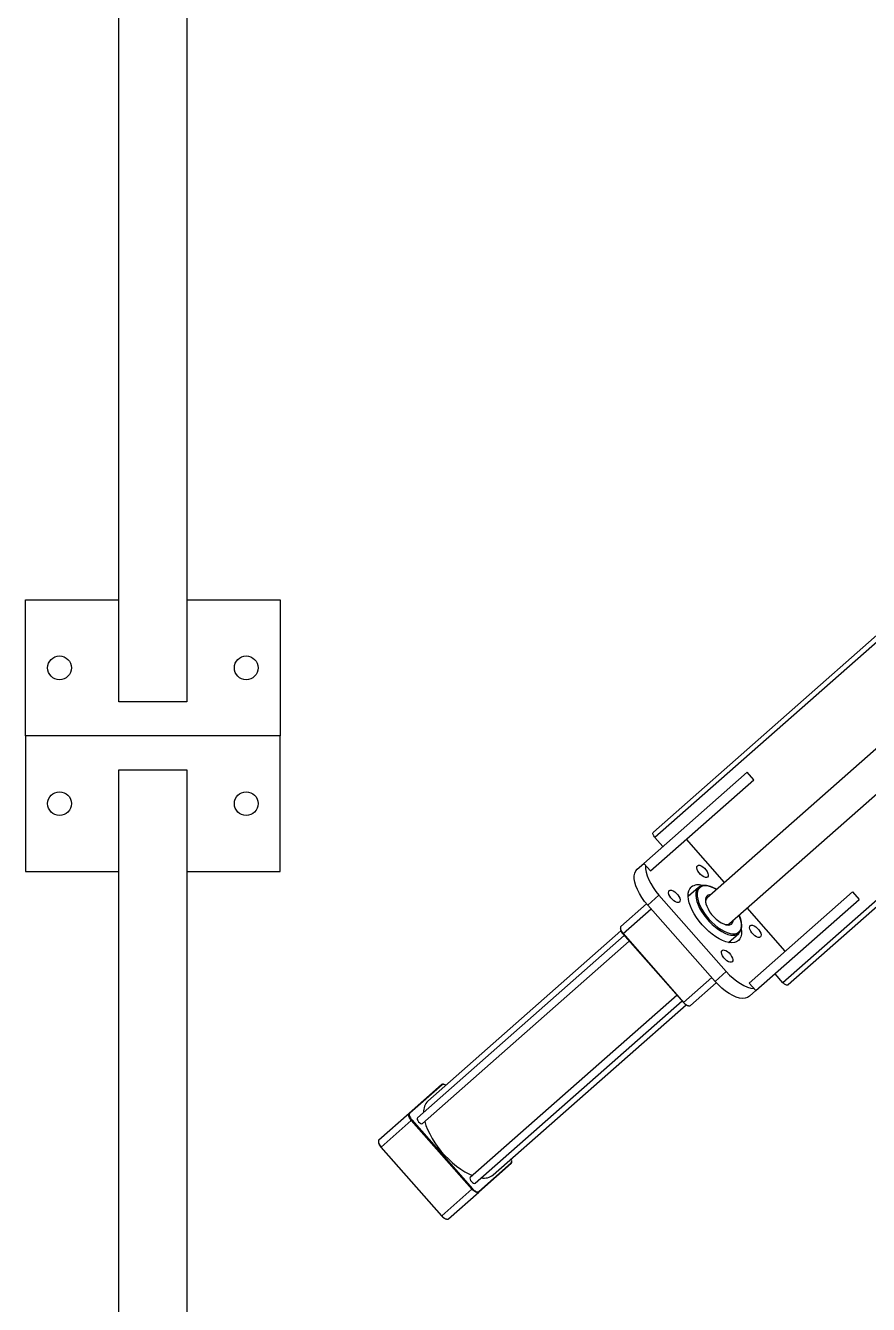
# Model space of a CAD drawing. Header units: millimetres. Extents: x 163705 to 1616509, y 81827 to 302547.
# Drawn here: x 223664 to 224160, y 152310 to 153063 of the extents above; entities that cross this region are included whole.
import ezdxf

# ---------------------------------------------------------------- set-up
doc = ezdxf.new("R2010")
doc.units = ezdxf.units.MM
doc.header["$LTSCALE"] = 10

# ---------------------------------------------------------------- blocks, each defined once
blk = doc.blocks.new('A$C9a6fd652')
for points in [[(80, 55), (80, 0), (0, 0), (0, 150), (80, 150), (80, 95)], [(1460, 55), (1460, 0), (1540, 0), (1540, 150), (1460, 150), (1460, 95)]]:
    blk.add_lwpolyline(points)
blk.add_lwpolyline([(20, 95), (1520, 95), (1520, 55), (20, 55)], close=True)
for centre in [(40, 130), (1500, 130), (40, 20), (1500, 20)]:
    blk.add_circle(centre, 7)
blk = doc.blocks.new('G$C2612153E')
at = {"lineweight": 25}
for p, q in [((1407.11, 6295.2), (1447.61, 6330.91)), ((1447.7, 6330.82), (1407.2, 6295.1)), ((1447.61, 6330.91), (1447.7, 6330.82)), ((1447.7, 6330.82), (1463.39, 6313.03)), ((1450.81, 6332.4), (1450.5, 6332.37)), ((1451.94, 6332.05), (1467.63, 6314.26)), ((1467.63, 6314.26), (1467.58, 6313.86)), ((1484.42, 6294.77), (1467.58, 6313.86)), ((1467.63, 6314.26), (1484.47, 6295.17)), ((1422.89, 6277.31), (1463.39, 6313.03)), ((1463.66, 6312.72), (1423.16, 6277.01)), ((1461.59, 6306.38), (1569.01, 6184.57)), ((1463.66, 6312.72), (1463.39, 6313.03)), ((1572.38, 6187.55), (1464.96, 6309.35)), ((1575.01, 6189.49), (1474.73, 6303.19)), ((1405.31, 6292.52), (1405.24, 6292.21)), ((1407.11, 6295.2), (1407.2, 6295.1)), ((1407.2, 6295.1), (1422.89, 6277.31)), ((1484.47, 6295.17), (1484.42, 6294.77)), ((1484.61, 6293.69), (1484.67, 6294)), ((1405.44, 6291.04), (1421.13, 6273.25)), ((1423.16, 6277.01), (1422.89, 6277.31)), ((1537.13, 6156.46), (1429.71, 6278.26)), ((1437.97, 6254.16), (1421.13, 6273.25)), ((1421.53, 6273.25), (1421.13, 6273.25)), ((1421.53, 6273.25), (1438.37, 6254.16)), ((1426.34, 6275.29), (1533.76, 6153.48)), ((1431.23, 6264.83), (1531.51, 6151.13)), ((1438.37, 6254.16), (1437.97, 6254.16)), ((1439.1, 6253.81), (1439.42, 6253.84)), ((1532.82, 6152.66), (1573.32, 6188.37)), ((1573.4, 6188.28), (1532.9, 6152.56)), ((1573.4, 6188.28), (1573.32, 6188.37)), ((1573.4, 6188.28), (1587.99, 6171.74)), ((1576.52, 6189.86), (1576.2, 6189.83)), ((1577.65, 6189.51), (1591, 6174.38)), ((1611.48, 6179.88), (1614.82, 6176.1)), ((1590.24, 6173.73), (1545.24, 6134.04)), ((1589.86, 6175.67), (1589.88, 6175.65)), ((1596.07, 6167.11), (1590.24, 6173.73)), ((1610.32, 6172.13), (1614.82, 6176.1)), ((1610.32, 6172.13), (1664.02, 6111.23)), ((1614.82, 6176.1), (1668.52, 6115.2)), ((1551.07, 6127.43), (1596.07, 6167.11)), ((1624.77, 6164.81), (1630.02, 6169.44)), ((1763.93, 6017.6), (1630.02, 6169.44)), ((1766.71, 6018.99), (1633.21, 6170.36)), ((1531.01, 6149.98), (1530.95, 6149.67)), ((1531.15, 6148.5), (1544.5, 6133.37)), ((1532.9, 6152.56), (1532.82, 6152.66)), ((1532.9, 6152.56), (1547.49, 6136.02)), ((1600.59, 6143.85), (1595.24, 6149.92)), ((1595.65, 6149.93), (1596.22, 6149.3)), ((1603.52, 6128.43), (1629.02, 6150.92)), ((1600.59, 6143.85), (1600.22, 6144.22)), ((1545.24, 6134.04), (1551.07, 6127.43)), ((1683.73, 6037.48), (1594.35, 6138.83)), ((1568.17, 6125.69), (1568.73, 6125.05)), ((1568.24, 6126.11), (1573.59, 6120.04)), ((1579.35, 6125.6), (1668.73, 6024.25)), ((1539.82, 6109.95), (1536.48, 6113.74)), ((1544.32, 6113.92), (1539.82, 6109.95)), ((1544.32, 6113.92), (1598.02, 6053.02)), ((1563.02, 6092.71), (1588.52, 6115.2)), ((1664.02, 6111.23), (1668.52, 6115.2)), ((1539.82, 6109.95), (1593.52, 6049.06)), ((1544.52, 6094.03), (1549.77, 6098.66)), ((1676.79, 5939.52), (1543.21, 6090.99)), ((1678.42, 5942.2), (1544.52, 6094.03)), ((1598.02, 6053.02), (1593.52, 6049.06))]:
    blk.add_line(p, q, dxfattribs=at)
for points in [[(1451.94, 6332.05), (1451.64, 6332.28), (1451.24, 6332.39), (1450.74, 6332.39), (1450.18, 6332.28), (1449.57, 6332.05), (1448.94, 6331.73), (1448.3, 6331.31), (1447.7, 6330.82)], [(1463.39, 6313.03), (1464, 6313.52), (1464.63, 6313.93), (1465.26, 6314.26), (1465.87, 6314.49), (1466.44, 6314.6), (1466.93, 6314.6), (1467.33, 6314.49), (1467.63, 6314.26)], [(1467.58, 6313.86), (1467.31, 6314.07), (1466.93, 6314.18), (1466.48, 6314.18), (1465.96, 6314.07), (1465.39, 6313.86), (1464.81, 6313.56), (1464.22, 6313.18), (1463.66, 6312.72)], [(1462.57, 6308.66), (1461.98, 6308.03), (1461.59, 6307.37), (1461.45, 6306.79), (1461.59, 6306.38)], [(1464.96, 6309.35), (1464.57, 6309.54), (1463.97, 6309.48), (1463.27, 6309.17), (1462.57, 6308.66)], [(1462.76, 6305.04), (1460.44, 6304.34), (1457.94, 6303.37), (1455.38, 6302.16), (1452.78, 6300.73), (1450.2, 6299.1), (1447.64, 6297.28), (1445.15, 6295.31), (1442.75, 6293.19), (1440.48, 6290.97), (1438.36, 6288.66), (1436.42, 6286.29), (1434.67, 6283.9), (1433.15, 6281.51), (1431.87, 6279.15), (1430.89, 6276.93)], [(1407.2, 6295.1), (1406.63, 6294.56), (1406.14, 6293.98), (1405.74, 6293.4), (1405.44, 6292.82), (1405.26, 6292.28), (1405.19, 6291.79), (1405.26, 6291.37), (1405.44, 6291.04)], [(1421.13, 6273.25), (1420.95, 6273.58), (1420.89, 6273.99), (1420.95, 6274.48), (1421.13, 6275.03), (1421.43, 6275.6), (1421.83, 6276.19), (1422.33, 6276.77), (1422.89, 6277.31)], [(1423.16, 6277.01), (1422.64, 6276.5), (1422.18, 6275.97), (1421.81, 6275.43), (1421.53, 6274.89), (1421.36, 6274.39), (1421.3, 6273.94), (1421.36, 6273.55), (1421.53, 6273.25)], [(1427.32, 6277.57), (1426.73, 6276.94), (1426.34, 6276.29), (1426.2, 6275.71), (1426.34, 6275.29)], [(1429.71, 6278.26), (1429.32, 6278.46), (1428.72, 6278.39), (1428.02, 6278.08), (1427.32, 6277.57)], [(1577.65, 6189.51), (1577.35, 6189.74), (1576.95, 6189.85), (1576.45, 6189.85), (1575.89, 6189.74), (1575.28, 6189.51), (1574.65, 6189.19), (1574.01, 6188.77), (1573.4, 6188.28)], [(1590.24, 6173.73), (1592.44, 6175.54), (1594.72, 6177.17), (1597.03, 6178.58), (1599.34, 6179.76), (1601.59, 6180.66), (1603.73, 6181.28), (1605.72, 6181.61), (1607.53, 6181.63), (1609.11, 6181.34), (1610.44, 6180.76), (1611.48, 6179.88)], [(1613.56, 6174.99), (1613.36, 6175.01), (1611.56, 6174.99), (1609.56, 6174.67), (1607.42, 6174.05), (1605.17, 6173.14), (1602.87, 6171.97), (1600.55, 6170.55), (1598.27, 6168.92), (1596.07, 6167.11)], [(1630.02, 6169.44), (1630.48, 6169.8), (1630.96, 6170.12), (1631.43, 6170.36), (1631.89, 6170.53), (1632.31, 6170.62), (1632.68, 6170.62), (1632.98, 6170.53), (1633.21, 6170.36)], [(1598.78, 6161.02), (1599.04, 6160.45), (1599.01, 6159.68), (1598.68, 6158.79), (1598.09, 6157.83), (1597.28, 6156.89), (1596.32, 6156.04), (1595.28, 6155.36), (1594.26, 6154.89), (1593.33, 6154.68), (1592.56, 6154.74), (1592.03, 6155.06), (1591.77, 6155.63), (1591.81, 6156.4), (1592.14, 6157.29), (1592.73, 6158.25), (1593.54, 6159.19), (1594.5, 6160.04), (1595.53, 6160.72), (1596.56, 6161.19), (1597.49, 6161.4), (1598.25, 6161.34), (1598.78, 6161.02)], [(1532.9, 6152.56), (1532.34, 6152.02), (1531.85, 6151.44), (1531.45, 6150.86), (1531.15, 6150.28), (1530.96, 6149.74), (1530.9, 6149.25), (1530.97, 6148.83), (1531.15, 6148.5)], [(1576.27, 6118.59), (1574.74, 6118.45), (1573.06, 6118.51), (1571.59, 6118.85), (1570.35, 6119.45), (1569.36, 6120.3), (1568.64, 6121.39), (1568.2, 6122.69), (1568.05, 6124.2), (1568.2, 6125.87), (1568.63, 6127.69), (1569.34, 6129.62), (1570.33, 6131.62), (1571.56, 6133.67), (1573.03, 6135.73), (1574.71, 6137.76), (1576.56, 6139.74), (1578.56, 6141.61), (1580.67, 6143.36), (1582.86, 6144.95), (1585.09, 6146.36), (1587.31, 6147.56), (1589.5, 6148.53), (1591.62, 6149.26), (1593.62, 6149.73), (1595.48, 6149.93), (1597.16, 6149.86), (1598.63, 6149.53), (1599.87, 6148.93), (1600.86, 6148.08)], [(1596.29, 6149.93), (1596.19, 6149.12), (1596.15, 6148.88)], [(1600.22, 6144.22), (1599.93, 6144.45), (1598.83, 6145.04), (1597.5, 6145.37), (1595.97, 6145.44), (1594.27, 6145.25), (1592.43, 6144.8), (1590.48, 6144.09), (1588.47, 6143.16), (1586.43, 6142), (1584.4, 6140.65), (1582.43, 6139.13), (1580.55, 6137.46), (1578.79, 6135.7), (1577.19, 6133.86), (1575.79, 6131.98), (1574.61, 6130.1), (1573.67, 6128.25), (1572.99, 6126.48), (1572.59, 6124.82), (1572.47, 6123.4)], [(1595.91, 6144.59), (1595.48, 6144.56), (1593.75, 6144.28), (1591.88, 6143.74), (1589.93, 6142.95), (1587.92, 6141.93), (1585.91, 6140.7), (1583.92, 6139.28), (1582.01, 6137.7), (1580.21, 6136), (1578.55, 6134.21), (1577.08, 6132.36), (1575.82, 6130.5), (1574.79, 6128.66), (1574.02, 6126.88), (1573.52, 6125.19), (1573.46, 6124.86)], [(1599.38, 6133.13), (1600.08, 6134.44), (1600.85, 6136.22), (1601.35, 6137.91), (1601.56, 6139.46), (1601.49, 6140.86), (1601.13, 6142.07), (1600.49, 6143.06), (1599.58, 6143.82), (1598.43, 6144.33), (1597.05, 6144.57), (1595.91, 6144.59)], [(1613.44, 6144.4), (1613.7, 6143.83), (1613.66, 6143.07), (1613.33, 6142.17), (1612.74, 6141.21), (1611.93, 6140.27), (1610.97, 6139.42), (1609.94, 6138.74), (1608.91, 6138.27), (1607.98, 6138.06), (1607.22, 6138.12), (1606.69, 6138.45), (1606.43, 6139.02), (1606.46, 6139.78), (1606.79, 6140.68), (1607.38, 6141.63), (1608.19, 6142.57), (1609.15, 6143.42), (1610.19, 6144.11), (1611.21, 6144.57), (1612.14, 6144.79), (1612.91, 6144.73), (1613.44, 6144.4)], [(1536.48, 6113.74), (1535.74, 6114.88), (1535.33, 6116.27), (1535.24, 6117.87), (1535.49, 6119.66), (1536.06, 6121.6), (1536.94, 6123.65), (1538.12, 6125.77), (1539.57, 6127.91), (1541.27, 6130.03), (1543.17, 6132.09), (1545.24, 6134.04)], [(1596.37, 6136.54), (1596.34, 6137.27), (1596.07, 6138.24), (1595.52, 6138.99), (1594.72, 6139.51), (1593.67, 6139.77), (1592.43, 6139.76), (1591.03, 6139.5), (1589.51, 6138.97), (1587.93, 6138.21), (1586.32, 6137.23), (1584.76, 6136.08), (1583.28, 6134.77), (1581.94, 6133.36), (1580.77, 6131.9), (1579.81, 6130.42), (1579.1, 6128.98), (1578.66, 6127.62), (1578.5, 6126.39), (1578.63, 6125.32), (1579.04, 6124.46), (1579.72, 6123.82), (1580.65, 6123.43), (1581.37, 6123.32)], [(1551.07, 6127.43), (1549, 6125.47), (1547.1, 6123.41), (1545.41, 6121.29), (1543.95, 6119.15), (1542.77, 6117.04), (1541.89, 6114.99), (1541.32, 6113.05), (1541.07, 6111.26), (1541.07, 6111.06)], [(1563.53, 6129.93), (1563.79, 6129.36), (1563.76, 6128.6), (1563.43, 6127.7), (1562.84, 6126.74), (1562.03, 6125.8), (1561.07, 6124.95), (1560.03, 6124.27), (1559.01, 6123.8), (1558.08, 6123.59), (1557.31, 6123.65), (1556.78, 6123.98), (1556.52, 6124.54), (1556.56, 6125.31), (1556.89, 6126.21), (1557.48, 6127.16), (1558.29, 6128.1), (1559.25, 6128.95), (1560.28, 6129.64), (1561.31, 6130.1), (1562.24, 6130.32), (1563, 6130.26), (1563.53, 6129.93)], [(1569.15, 6125.07), (1568.91, 6125.06), (1568.09, 6125.06)], [(1573.46, 6124.86), (1573.31, 6123.64), (1573.39, 6122.24), (1573.75, 6121.03), (1574.39, 6120.04), (1575.29, 6119.28), (1576.44, 6118.77), (1577.82, 6118.53), (1579.39, 6118.54), (1581.13, 6118.82), (1582.99, 6119.36), (1584.38, 6119.9)], [(1578.19, 6113.31), (1578.45, 6112.74), (1578.41, 6111.98), (1578.08, 6111.08), (1577.49, 6110.12), (1576.68, 6109.18), (1575.72, 6108.34), (1574.69, 6107.65), (1573.66, 6107.18), (1572.73, 6106.97), (1571.97, 6107.03), (1571.44, 6107.36), (1571.18, 6107.93), (1571.21, 6108.69), (1571.54, 6109.59), (1572.13, 6110.55), (1572.94, 6111.49), (1573.9, 6112.33), (1574.94, 6113.02), (1575.96, 6113.49), (1576.89, 6113.7), (1577.66, 6113.64), (1578.19, 6113.31)], [(1543.21, 6090.99), (1543.07, 6091.23), (1543.02, 6091.54), (1543.07, 6091.91), (1543.21, 6092.32), (1543.43, 6092.75), (1543.73, 6093.19), (1544.1, 6093.63), (1544.52, 6094.03)]]:
    blk.add_lwpolyline(points, dxfattribs=at)
for centre, radius, start, end in [((1451.32, 6327.17), 5.26, 98.9815, 134.72893), ((1468.48, 6296.89), 8.88, 45.24706, 92.23562), ((1410.36, 6291.05), 5.26, 128.09031, 163.83775), ((1482.47, 6293.91), 2.13, 320.46943, 23.95072), ((1483.41, 6294.38), 1.32, 343.28812, 36.3876), ((1438.06, 6270.19), 8.68, 170.02603, 218.12978), ((1438.88, 6255.12), 1.32, 226.43165, 279.53113), ((1439.48, 6255.99), 2.13, 238.86853, 302.34981), ((1577.03, 6184.63), 5.26, 98.9815, 134.72893), ((1536.07, 6148.51), 5.26, 128.09031, 163.83775), ((1594.74, 6143.83), 7.45, 341.77631, 34.7713), ((1592.04, 6136.31), 3.42, 47.33556, 98.62722), ((1581.69, 6127.44), 2.98, 170.65931, 218.2055), ((1577.13, 6123.16), 4.67, 177.10964, 265.75939)]:
    blk.add_arc(centre, radius, start, end, dxfattribs=at)
for points, knots in [([(1586.53, 6179.44), (1586.54, 6179.44), (1586.58, 6179.39), (1586.61, 6179.36), (1586.63, 6179.33)], [0, 0, 0, 0, 0.0087805, 0.1540745, 0.1540745, 0.1540745, 0.1540745]), ([(1599.44, 6133.06), (1599.47, 6133.1), (1599.88, 6133.74), (1600.48, 6134.97), (1601.21, 6136.7), (1601.66, 6138.37), (1601.86, 6139.93), (1601.78, 6141.36), (1601.41, 6142.62), (1600.87, 6143.6), (1600.36, 6144.05), (1600.15, 6144.24)], [0, 0, 0, 0, 0.109879, 1.682354, 3.258983, 4.840427, 6.425953, 8.008193, 9.571665, 11.099452, 12.131857, 12.131857, 12.131857, 12.131857]), ([(1577.06, 6118.37), (1577.09, 6118.36), (1577.58, 6118.26), (1578.67, 6118.29), (1580.33, 6118.47), (1582.13, 6118.94), (1583.51, 6119.4), (1584.29, 6119.77), (1584.43, 6119.84)], [0, 0, 0, 0, 0.135811, 1.88766, 3.662846, 5.445504, 7.225941, 7.614995, 7.614995, 7.614995, 7.614995])]:
    blk.add_open_spline(points, degree=3, knots=knots, dxfattribs=at)
for p in [(150, 6390.23), (1690, 6390.23)]:
    blk.add_blockref('A$C9a6fd652', p)
blk = doc.blocks.new('A$C790c3438')
at = {"rotation": 90}
blk.add_blockref('G$C2612153E', (-14940.43, 11948.92), dxfattribs=at)

msp = doc.modelspace()

# ---------------------------------------------------------------- block references
msp.add_blockref('A$C790c3438', (245144.313, 139006.156))

doc.saveas('drawing.dxf')
